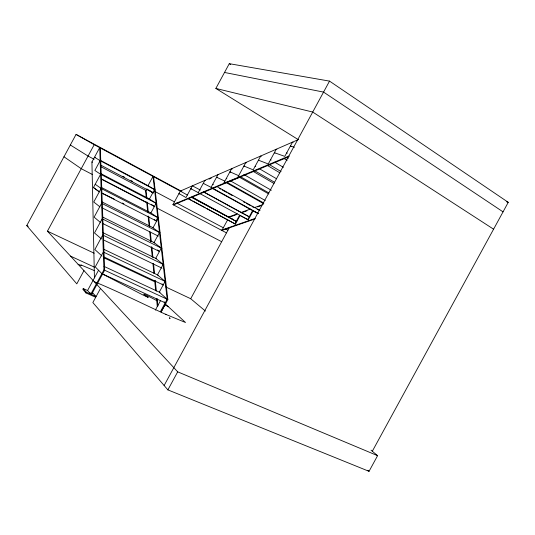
<?xml version="1.0" encoding="UTF-8"?>
<svg xmlns="http://www.w3.org/2000/svg" width="535" height="535" viewBox="0 0 535 535"><rect width="100%" height="100%" fill="white"/><g stroke="black" fill="none" stroke-linecap="round" stroke-linejoin="round"><path stroke-width="0.8" d="M83.962 270.623L76.799 283.858L26.75 225.596L76.064 134.405L181.746 191.416M100.486 288.472L92.856 302.549L167.883 389.881L369.043 471.328L377.59 455.666L177.694 371.838L47.428 231.173L94.22 144.684L76.064 134.405M94.427 277.866L91.926 161.998L99.697 147.64L103.93 269.887L90.783 294.163L86.396 292.21L83.233 288.566L82.831 289.308L85.988 292.966L95.471 297.179L95.872 296.43L92.615 292.752L92.214 293.494M95.123 157.544L94.514 157.223L100.145 160.674L94.855 170.458L100.62 174.27L156.715 203.594M93.444 187.524L99.296 191.811L93.444 187.524L100.62 174.27M95.21 184.261L101.108 188.46L93.772 202.023L99.764 206.717M85.988 292.966L86.396 292.21M90.783 294.163L87.579 290.505L98.547 270.255M154.368 219.651L156.026 220.801L157.771 217.584L150.897 212.923L156.126 203.287L149.425 199.013L154.541 189.564L148.008 185.652L153.023 176.389L167.174 299.232L160.42 311.698M146.837 198.044L146.075 190.567L146.924 188.989M95.872 296.43L91.512 294.491L104.653 270.235L100.306 147.968M298.209 139.595L215.859 88.436L229.281 63.672L329.527 81.113L508.25 202.33L372.32 451.239M226.479 232.872L172.952 204.631L180.295 191.089L298.456 139.548M191.363 188.962L190.814 188.661L198.231 192.64L204.892 180.362L205.453 180.669M203.815 183.686L203.26 183.378L211.091 187.33L217.966 174.657M155.364 310.119L160.473 300.697M153.592 176.697L167.843 299.546L161.082 311.999L165.89 303.164L101.891 273.666L95.263 266.905L103.308 252.038L165.776 281.724M237.674 177.526L245.833 162.5L246.414 162.841M252.948 171.722L253.496 170.712M227.683 219.718L221.858 230.438L254.921 218.982M205.42 311.076L190.714 298.724L229.435 227.422M234.905 223.811L239.573 215.21L248.24 219.872L253.102 210.917L258.104 213.472M188.012 198.632L235.427 224.091L240.095 215.498M247.712 219.584L252.58 210.629L258.291 213.545M164.131 385.514L329.527 81.113M167.883 389.881L177.694 371.838M102.693 274.535L103.864 274.709L142.511 294.778L148.222 297.4L144.483 295.133L143.795 294.136L145.981 294.972L157.163 300.784M209.085 179.091L211.265 178.142M172.952 204.631L289.121 155.986M173.5 204.918L289.014 156.655M238.262 177.861L223.623 183.411L231.601 168.712L232.177 169.04M237.359 213.826L228.465 217.056L236.223 221.383M250.313 209.111L241.064 212.475L249.23 216.795M254.165 207.714L263.253 204.41M229.716 217.063L236.39 214.642M246.976 210.803L241.579 212.763L203.848 192.118M257.716 206.905L261.508 205.527M221.343 230.164L255.182 218.42M94.16 281.637C118.282 291.562 141.655 303.298 165.362 314.199L185.545 322.518L165.134 303.773M224.519 72.459L323.561 92.094L503.047 211.86M215.859 88.436L312.714 112.049L493.584 229.187M506.652 201.842L508.25 202.33M294.37 147.299L290.425 146.001L291.027 146.369M258.438 160.179L268.249 163.971L276.247 149.238L276.842 149.593M238.677 175.681L229.923 171.809L230.498 172.13M94.334 270.59L80.939 264.905L81.307 265.554L78.077 264.27M83.233 288.566L87.579 290.505M165.362 314.199L166.037 314.506M70.513 256.098L94.682 267.286M103.924 269.894L167.843 299.546M104.024 266.383L159.952 292.451M26.75 225.596L28.261 226.305M47.428 231.173L94.187 253.215M103.991 257.837L154.515 281.657M165.823 286.994L190.714 298.724M224.861 181.131L216.575 177.225L217.143 177.54M102.031 256.051L94.862 249.537L102.72 235.025L163.797 264.685M104.298 257.121L163.215 284.934M103.496 249.143L158.106 275.177M101.469 238.951L94.481 232.972L102.158 218.795L161.911 248.4M103.716 240.034L161.931 268.129M102.272 193.262L114.189 199.053M122.381 203.039L123.873 203.761M103.001 232.692L156.34 258.666M102.419 223.362L159.457 251.463M102.6 217.016L154.655 242.863M257.027 209.152L259.896 210.589M101.918 207.794L158.313 236.116M102.145 201.989L153.037 227.736L158.373 217.892L101.108 188.46M160.105 232.819L101.623 203.287L94.12 217.15L100.259 222.299M101.503 192.941L156.635 221.109L155.518 220.34M101.148 187.317L150.897 212.923M101.67 179.024L154.996 206.757M92.321 174.457L81.233 168.692L63.966 156.782M101.195 179.071L147.018 202.899M157.37 208.275L221.677 241.713M100.647 173.487L149.425 199.013M164.506 304.642L168.177 306.568M91.926 161.998L92.535 162.319M100.627 166.586L146.075 190.567M122.829 176.249L124.301 177.025M130.914 180.522L132.386 181.305M100.506 164.994L153.438 192.974L148.884 190.186M100.259 160.279L148.008 185.652M100.145 160.674L155.123 189.871M94.173 159.296L88.068 156.059L70.332 145.005M154.903 191.483L174.457 201.849M176.65 203.006L223.322 227.743M225.295 228.793L227.937 230.19M179.506 193.844L178.958 193.55L185.993 197.549L192.346 185.832L200.358 190.059M188.307 198.572L191.236 200.143M192.707 200.933L205.172 207.627M206.637 208.416L235.427 224.091M192.025 196.96L229.214 217.391M94.22 144.684L180.843 191.383M191.831 197.308L228.973 217.337M232.257 219.103L233.568 219.811L232.116 219.002M191.57 197.308L236.744 221.664M198.231 192.64L198.793 192.948M199.401 193.336L248.24 219.872M203.273 191.657L249.758 217.083M211.091 187.33L211.659 187.645M212.388 188.046L258.231 213.391M211.82 188.113L253.102 210.917M212.763 184.247L213.331 184.568M216.963 186.581L259.856 210.409M219.27 188.34L220.721 189.149M222.172 189.952L226.539 192.373M227.99 193.182L232.35 195.603M243.258 201.662L244.716 202.464M246.167 203.273L250.527 205.694M251.985 206.503L253.436 207.312M180.295 191.089L187.35 195.041M226.887 182.268L263.875 203.059M226.566 182.836L263.548 203.608M226.285 178.509L226.86 178.83M230.478 180.877L265.26 200.511M239.172 177.078L268.804 193.984M240.71 176.838L268.911 192.948M243.866 174.51L271.312 190.266M244.495 166.365L243.92 166.031L253.182 169.862L260.699 156.019L261.287 156.367M253.142 171.381L274.04 183.498M254.493 170.625L274.682 182.355M255.141 166.258L255.73 166.599M259.328 168.706L276.608 178.804M266.932 165.188L279.865 172.818M268.844 164.319L281.069 171.548M270.556 159.711L271.158 160.065M274.743 162.199L283.363 167.328M274.977 153.037L274.381 152.676L284.787 156.38L292.525 142.136L293.126 142.504M283.57 158.206L287.148 160.36M286.807 157.598L288.218 158.447M286.7 152.856L287.302 153.224M147.011 189.089L152.863 192.667M229.281 63.672L230.685 64.575M151.659 204.584L154.408 206.45M152.435 227.428L159.49 232.504L154.04 242.562L161.282 248.079L155.712 258.358L163.162 264.364L157.464 274.87L165.121 281.397L159.296 292.15L167.174 299.232M157.491 249.932L159.457 251.457M371.036 450.162L377.59 455.666M162.031 283.911L163.202 284.928M367.886 470.312L369.043 471.328M164.084 301.814L165.215 302.85M89.907 292.658L91.512 294.491M147.265 202.197L148.282 212.161M148.71 216.314L149.726 226.285M150.322 232.096L151.258 241.232M151.853 247.05L152.956 257.843M153.545 263.661L154.568 273.626M155.244 280.273L156.354 291.073M157.116 298.543L157.879 306.02M145.507 190.266L146.262 197.743M146.684 201.896L147.693 211.86M148.115 216.013L149.131 225.984M149.72 231.795L150.73 241.76M151.238 246.749L152.248 256.713M152.923 263.36L153.933 273.325M154.689 280.801L155.698 290.766M156.541 299.072L157.303 306.548M169.327 317.937L170.016 318.272L169.327 317.937"/></g></svg>
